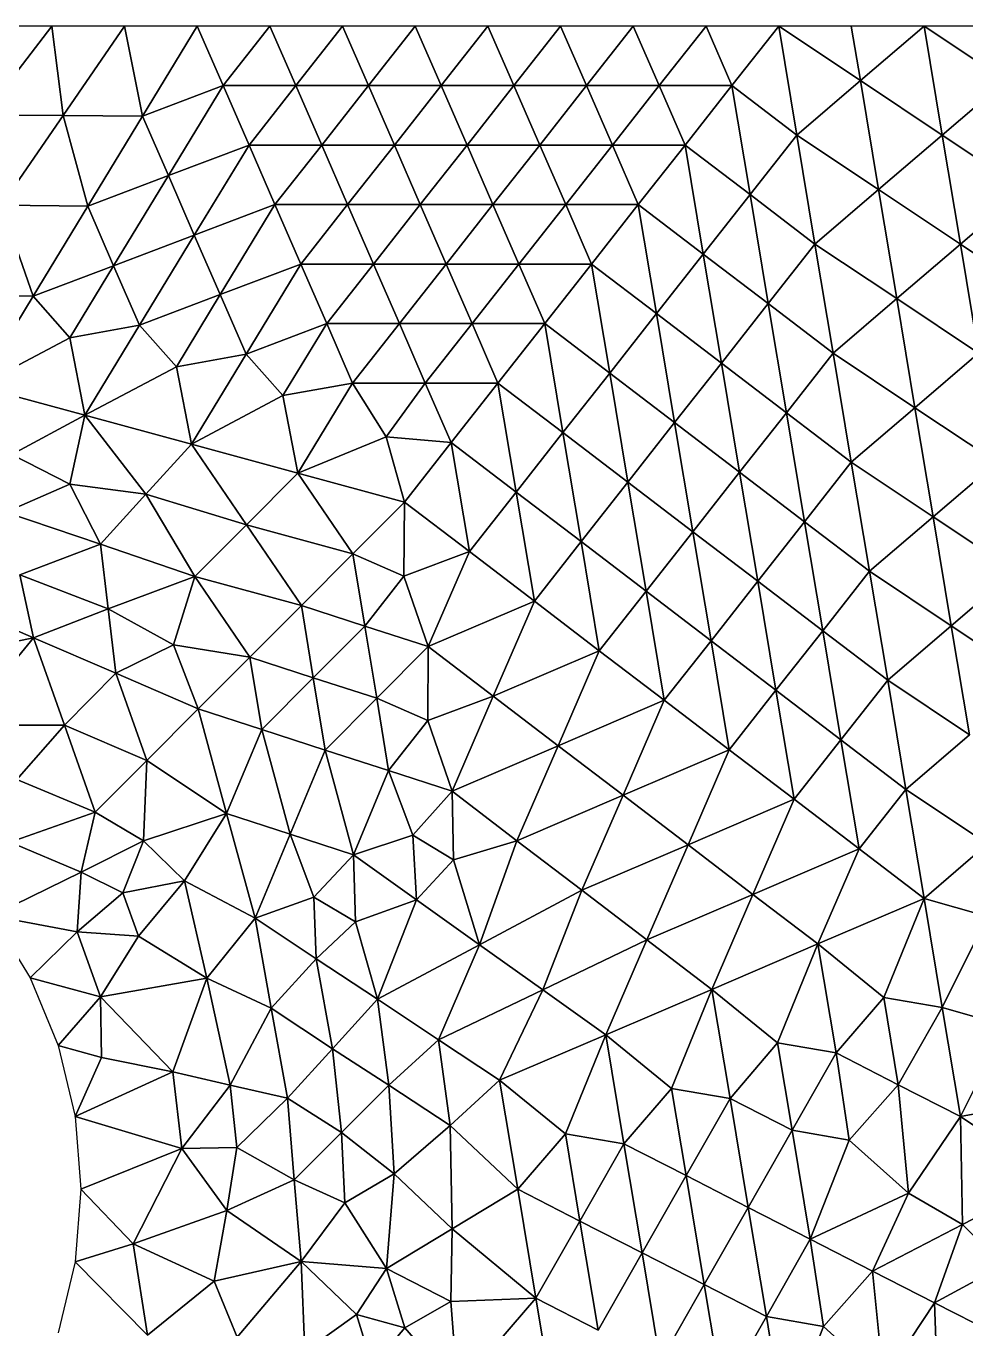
# Model space of a CAD drawing. Extents: x 100 to 350, y 100 to 150.
# Drawn here: x 308.82 to 329.03, y 122 to 150 of the extents above; entities that cross this region are included whole.
import ezdxf

# ---------------------------------------------------------------- set-up
doc = ezdxf.new("R2010")
doc.units = 0

msp = doc.modelspace()

# ---------------------------------------------------------------- linework, layer by layer
at = {"color": 7}
for p, q in [((309.375, 150), (307.812, 150)), ((310.938, 150), (309.375, 150)), ((312.5, 150), (310.938, 150)), ((314.062, 150), (312.5, 150)), ((315.625, 150), (314.062, 150)), ((317.188, 150), (315.625, 150)), ((318.75, 150), (317.188, 150)), ((320.312, 150), (318.75, 150)), ((321.875, 150), (320.312, 150)), ((323.438, 150), (321.875, 150)), ((325, 150), (323.438, 150)), ((326.562, 150), (325, 150)), ((328.125, 150), (326.562, 150)), ((329.688, 150), (328.125, 150)), ((308.09, 130.878), (308.91, 129.54)), ((308.91, 129.54), (309.511, 128.09)), ((309.511, 128.09), (309.877, 126.564)), ((309.877, 126.564), (310, 125)), ((310, 125), (309.877, 123.436)), ((309.877, 123.436), (309.511, 121.91))]:
    msp.add_line(p, q, dxfattribs=at)
at = {"color": 1}
for p, q in [((309.375, 150), (307.908, 148.087)), ((307.908, 148.087), (309.375, 150)), ((309.616, 148.075), (309.375, 150)), ((309.375, 150), (309.616, 148.075)), ((310.938, 150), (309.616, 148.075)), ((309.616, 148.075), (310.938, 150)), ((310.938, 150), (311.324, 148.064)), ((311.324, 148.064), (310.938, 150)), ((311.324, 148.064), (312.5, 150)), ((312.5, 150), (311.324, 148.064)), ((312.5, 150), (313.057, 148.721)), ((313.057, 148.721), (312.5, 150)), ((313.057, 148.721), (314.062, 150)), ((314.062, 150), (313.057, 148.721)), ((314.062, 150), (314.619, 148.721)), ((314.619, 148.721), (314.062, 150)), ((314.619, 148.721), (315.625, 150)), ((315.625, 150), (314.619, 148.721)), ((315.625, 150), (316.182, 148.721)), ((316.182, 148.721), (315.625, 150)), ((316.182, 148.721), (317.188, 150)), ((317.188, 150), (316.182, 148.721)), ((317.188, 150), (317.744, 148.721)), ((317.744, 148.721), (317.188, 150)), ((317.744, 148.721), (318.75, 150)), ((318.75, 150), (317.744, 148.721)), ((319.307, 148.721), (318.75, 150)), ((318.75, 150), (319.307, 148.721)), ((320.312, 150), (319.307, 148.721)), ((319.307, 148.721), (320.312, 150)), ((320.312, 150), (320.869, 148.721)), ((320.869, 148.721), (320.312, 150)), ((320.869, 148.721), (321.875, 150)), ((321.875, 150), (320.869, 148.721)), ((321.875, 150), (322.432, 148.721)), ((322.432, 148.721), (321.875, 150)), ((322.432, 148.721), (323.438, 150)), ((323.438, 150), (322.432, 148.721)), ((323.438, 150), (323.994, 148.721)), ((323.994, 148.721), (323.438, 150)), ((323.994, 148.721), (325, 150)), ((325, 150), (323.994, 148.721)), ((326.758, 148.828), (325, 150)), ((325, 150), (325.391, 147.656)), ((325.391, 147.656), (325, 150)), ((325, 150), (326.758, 148.828)), ((326.562, 150), (326.758, 148.828)), ((326.758, 148.828), (326.562, 150)), ((328.125, 150), (326.758, 148.828)), ((326.758, 148.828), (328.125, 150)), ((328.516, 147.656), (328.125, 150)), ((329.883, 148.828), (328.125, 150)), ((328.125, 150), (328.516, 147.656)), ((328.125, 150), (329.883, 148.828)), ((313.057, 148.721), (311.324, 148.064)), ((311.324, 148.064), (313.057, 148.721)), ((311.881, 146.785), (313.057, 148.721)), ((313.057, 148.721), (311.881, 146.785)), ((313.057, 148.721), (313.614, 147.442)), ((314.619, 148.721), (313.057, 148.721)), ((313.614, 147.442), (313.057, 148.721)), ((313.057, 148.721), (314.619, 148.721)), ((313.614, 147.442), (314.619, 148.721)), ((314.619, 148.721), (313.614, 147.442)), ((316.182, 148.721), (314.619, 148.721)), ((314.619, 148.721), (315.176, 147.442)), ((315.176, 147.442), (314.619, 148.721)), ((314.619, 148.721), (316.182, 148.721)), ((315.176, 147.442), (316.182, 148.721)), ((316.182, 148.721), (315.176, 147.442)), ((316.182, 148.721), (316.739, 147.442)), ((317.744, 148.721), (316.182, 148.721)), ((316.739, 147.442), (316.182, 148.721)), ((316.182, 148.721), (317.744, 148.721)), ((316.739, 147.442), (317.744, 148.721)), ((317.744, 148.721), (316.739, 147.442)), ((317.744, 148.721), (319.307, 148.721)), ((318.301, 147.442), (317.744, 148.721)), ((319.307, 148.721), (317.744, 148.721)), ((317.744, 148.721), (318.301, 147.442)), ((319.307, 148.721), (318.301, 147.442)), ((318.301, 147.442), (319.307, 148.721)), ((319.307, 148.721), (320.869, 148.721)), ((319.864, 147.442), (319.307, 148.721)), ((319.307, 148.721), (319.864, 147.442)), ((320.869, 148.721), (319.307, 148.721)), ((320.869, 148.721), (319.864, 147.442)), ((319.864, 147.442), (320.869, 148.721)), ((322.432, 148.721), (320.869, 148.721)), ((320.869, 148.721), (321.426, 147.442)), ((321.426, 147.442), (320.869, 148.721)), ((320.869, 148.721), (322.432, 148.721)), ((321.426, 147.442), (322.432, 148.721)), ((322.432, 148.721), (321.426, 147.442)), ((322.432, 148.721), (322.989, 147.442)), ((323.994, 148.721), (322.432, 148.721)), ((322.989, 147.442), (322.432, 148.721)), ((322.432, 148.721), (323.994, 148.721)), ((322.989, 147.442), (323.994, 148.721)), ((323.994, 148.721), (322.989, 147.442)), ((324.385, 146.377), (323.994, 148.721)), ((325.391, 147.656), (323.994, 148.721)), ((323.994, 148.721), (324.385, 146.377)), ((323.994, 148.721), (325.391, 147.656)), ((326.758, 148.828), (325.391, 147.656)), ((325.391, 147.656), (326.758, 148.828)), ((326.758, 148.828), (328.516, 147.656)), ((326.758, 148.828), (327.148, 146.484)), ((328.516, 147.656), (326.758, 148.828)), ((327.148, 146.484), (326.758, 148.828)), ((329.883, 148.828), (328.516, 147.656)), ((328.516, 147.656), (329.883, 148.828)), ((307.908, 148.087), (309.616, 148.075)), ((309.616, 148.075), (307.908, 148.087)), ((308.294, 146.151), (309.616, 148.075)), ((309.616, 148.075), (308.294, 146.151)), ((310.148, 146.128), (309.616, 148.075)), ((309.616, 148.075), (311.324, 148.064)), ((309.616, 148.075), (310.148, 146.128)), ((311.324, 148.064), (309.616, 148.075)), ((310.148, 146.128), (311.324, 148.064)), ((311.324, 148.064), (310.148, 146.128)), ((311.324, 148.064), (311.881, 146.785)), ((311.881, 146.785), (311.324, 148.064)), ((325.391, 147.656), (324.385, 146.377)), ((324.385, 146.377), (325.391, 147.656)), ((325.781, 145.312), (325.391, 147.656)), ((327.148, 146.484), (325.391, 147.656)), ((325.391, 147.656), (325.781, 145.312)), ((325.391, 147.656), (327.148, 146.484)), ((328.516, 147.656), (327.148, 146.484)), ((327.148, 146.484), (328.516, 147.656)), ((328.906, 145.312), (328.516, 147.656)), ((328.516, 147.656), (330.273, 146.484)), ((330.273, 146.484), (328.516, 147.656)), ((328.516, 147.656), (328.906, 145.312)), ((313.614, 147.442), (311.881, 146.785)), ((311.881, 146.785), (313.614, 147.442)), ((312.438, 145.506), (313.614, 147.442)), ((313.614, 147.442), (312.438, 145.506)), ((315.176, 147.442), (313.614, 147.442)), ((313.614, 147.442), (314.171, 146.164)), ((313.614, 147.442), (315.176, 147.442)), ((314.171, 146.164), (313.614, 147.442)), ((314.171, 146.164), (315.176, 147.442)), ((315.176, 147.442), (314.171, 146.164)), ((315.176, 147.442), (315.733, 146.164)), ((316.739, 147.442), (315.176, 147.442)), ((315.176, 147.442), (316.739, 147.442)), ((315.733, 146.164), (315.176, 147.442)), ((315.733, 146.164), (316.739, 147.442)), ((316.739, 147.442), (315.733, 146.164)), ((318.301, 147.442), (316.739, 147.442)), ((316.739, 147.442), (317.296, 146.164)), ((317.296, 146.164), (316.739, 147.442)), ((316.739, 147.442), (318.301, 147.442)), ((317.296, 146.164), (318.301, 147.442)), ((318.301, 147.442), (317.296, 146.164)), ((318.858, 146.164), (318.301, 147.442)), ((318.301, 147.442), (318.858, 146.164)), ((319.864, 147.442), (318.301, 147.442)), ((318.301, 147.442), (319.864, 147.442)), ((318.858, 146.164), (319.864, 147.442)), ((319.864, 147.442), (318.858, 146.164)), ((321.426, 147.442), (319.864, 147.442)), ((319.864, 147.442), (320.421, 146.164)), ((320.421, 146.164), (319.864, 147.442)), ((319.864, 147.442), (321.426, 147.442)), ((321.426, 147.442), (320.421, 146.164)), ((320.421, 146.164), (321.426, 147.442)), ((321.983, 146.164), (321.426, 147.442)), ((321.426, 147.442), (321.983, 146.164)), ((322.989, 147.442), (321.426, 147.442)), ((321.426, 147.442), (322.989, 147.442)), ((321.983, 146.164), (322.989, 147.442)), ((322.989, 147.442), (321.983, 146.164)), ((322.989, 147.442), (324.385, 146.377)), ((323.379, 145.099), (322.989, 147.442)), ((324.385, 146.377), (322.989, 147.442)), ((322.989, 147.442), (323.379, 145.099)), ((311.881, 146.785), (310.148, 146.128)), ((310.148, 146.128), (311.881, 146.785)), ((310.704, 144.849), (311.881, 146.785)), ((311.881, 146.785), (310.704, 144.849)), ((311.881, 146.785), (312.438, 145.506)), ((312.438, 145.506), (311.881, 146.785)), ((327.148, 146.484), (325.781, 145.312)), ((325.781, 145.312), (327.148, 146.484)), ((327.148, 146.484), (328.906, 145.312)), ((328.906, 145.312), (327.148, 146.484)), ((327.148, 146.484), (327.539, 144.141)), ((327.539, 144.141), (327.148, 146.484)), ((330.273, 146.484), (328.906, 145.312)), ((328.906, 145.312), (330.273, 146.484)), ((324.385, 146.377), (323.379, 145.099)), ((323.379, 145.099), (324.385, 146.377)), ((324.385, 146.377), (325.781, 145.312)), ((324.385, 146.377), (324.776, 144.034)), ((325.781, 145.312), (324.385, 146.377)), ((324.776, 144.034), (324.385, 146.377)), ((308.294, 146.151), (308.971, 144.191)), ((310.148, 146.128), (308.294, 146.151)), ((308.294, 146.151), (310.148, 146.128)), ((308.971, 144.191), (308.294, 146.151)), ((308.971, 144.191), (310.148, 146.128)), ((310.148, 146.128), (308.971, 144.191)), ((310.148, 146.128), (310.704, 144.849)), ((310.704, 144.849), (310.148, 146.128)), ((314.171, 146.164), (312.438, 145.506)), ((312.438, 145.506), (314.171, 146.164)), ((312.994, 144.228), (314.171, 146.164)), ((314.171, 146.164), (312.994, 144.228)), ((314.728, 144.885), (314.171, 146.164)), ((314.171, 146.164), (314.728, 144.885)), ((315.733, 146.164), (314.171, 146.164)), ((314.171, 146.164), (315.733, 146.164)), ((314.728, 144.885), (315.733, 146.164)), ((315.733, 146.164), (314.728, 144.885)), ((316.29, 144.885), (315.733, 146.164)), ((315.733, 146.164), (317.296, 146.164)), ((317.296, 146.164), (315.733, 146.164)), ((315.733, 146.164), (316.29, 144.885)), ((317.296, 146.164), (316.29, 144.885)), ((316.29, 144.885), (317.296, 146.164)), ((317.853, 144.885), (317.296, 146.164)), ((317.296, 146.164), (318.858, 146.164)), ((317.296, 146.164), (317.853, 144.885)), ((318.858, 146.164), (317.296, 146.164)), ((317.853, 144.885), (318.858, 146.164)), ((318.858, 146.164), (317.853, 144.885)), ((318.858, 146.164), (320.421, 146.164)), ((320.421, 146.164), (318.858, 146.164)), ((318.858, 146.164), (319.415, 144.885)), ((319.415, 144.885), (318.858, 146.164)), ((319.415, 144.885), (320.421, 146.164)), ((320.421, 146.164), (319.415, 144.885)), ((320.421, 146.164), (321.983, 146.164)), ((320.421, 146.164), (320.978, 144.885)), ((321.983, 146.164), (320.421, 146.164)), ((320.978, 144.885), (320.421, 146.164)), ((321.983, 146.164), (320.978, 144.885)), ((320.978, 144.885), (321.983, 146.164)), ((322.374, 143.82), (321.983, 146.164)), ((321.983, 146.164), (322.374, 143.82)), ((323.379, 145.099), (321.983, 146.164)), ((321.983, 146.164), (323.379, 145.099)), ((312.438, 145.506), (310.704, 144.849)), ((310.704, 144.849), (312.438, 145.506)), ((312.438, 145.506), (311.261, 143.57)), ((311.261, 143.57), (312.438, 145.506)), ((312.438, 145.506), (312.994, 144.228)), ((312.994, 144.228), (312.438, 145.506)), ((322.374, 143.82), (323.379, 145.099)), ((323.379, 145.099), (322.374, 143.82)), ((324.776, 144.034), (323.379, 145.099)), ((323.379, 145.099), (323.77, 142.755)), ((323.77, 142.755), (323.379, 145.099)), ((323.379, 145.099), (324.776, 144.034)), ((324.776, 144.034), (325.781, 145.312)), ((325.781, 145.312), (324.776, 144.034)), ((325.781, 145.312), (327.539, 144.141)), ((327.539, 144.141), (325.781, 145.312)), ((325.781, 145.312), (326.172, 142.969)), ((326.172, 142.969), (325.781, 145.312)), ((328.906, 145.312), (327.539, 144.141)), ((327.539, 144.141), (328.906, 145.312)), ((329.297, 142.969), (328.906, 145.312)), ((330.664, 144.141), (328.906, 145.312)), ((328.906, 145.312), (329.297, 142.969)), ((328.906, 145.312), (330.664, 144.141)), ((310.704, 144.849), (308.971, 144.191)), ((308.971, 144.191), (310.704, 144.849)), ((309.763, 143.3), (310.704, 144.849)), ((310.704, 144.849), (309.763, 143.3)), ((311.261, 143.57), (310.704, 144.849)), ((310.704, 144.849), (311.261, 143.57)), ((312.994, 144.228), (314.728, 144.885)), ((314.728, 144.885), (312.994, 144.228)), ((313.551, 142.949), (314.728, 144.885)), ((314.728, 144.885), (313.551, 142.949)), ((314.728, 144.885), (316.29, 144.885)), ((316.29, 144.885), (314.728, 144.885)), ((314.728, 144.885), (315.284, 143.606)), ((315.284, 143.606), (314.728, 144.885)), ((315.284, 143.606), (316.29, 144.885)), ((316.29, 144.885), (315.284, 143.606)), ((316.29, 144.885), (317.853, 144.885)), ((316.29, 144.885), (316.847, 143.606)), ((317.853, 144.885), (316.29, 144.885)), ((316.847, 143.606), (316.29, 144.885)), ((317.853, 144.885), (316.847, 143.606)), ((316.847, 143.606), (317.853, 144.885)), ((319.415, 144.885), (317.853, 144.885)), ((317.853, 144.885), (318.409, 143.606)), ((318.409, 143.606), (317.853, 144.885)), ((317.853, 144.885), (319.415, 144.885)), ((318.409, 143.606), (319.415, 144.885)), ((319.415, 144.885), (318.409, 143.606)), ((319.415, 144.885), (319.972, 143.606)), ((320.978, 144.885), (319.415, 144.885)), ((319.972, 143.606), (319.415, 144.885)), ((319.415, 144.885), (320.978, 144.885)), ((319.972, 143.606), (320.978, 144.885)), ((320.978, 144.885), (319.972, 143.606)), ((322.374, 143.82), (320.978, 144.885)), ((320.978, 144.885), (321.368, 142.541)), ((320.978, 144.885), (322.374, 143.82)), ((321.368, 142.541), (320.978, 144.885)), ((311.261, 143.57), (312.994, 144.228)), ((312.994, 144.228), (311.261, 143.57)), ((312.053, 142.679), (312.994, 144.228)), ((312.994, 144.228), (312.053, 142.679)), ((312.994, 144.228), (313.551, 142.949)), ((313.551, 142.949), (312.994, 144.228)), ((308.971, 144.191), (307.118, 144.214)), ((307.118, 144.214), (308.971, 144.191)), ((307.795, 142.255), (308.971, 144.191)), ((308.971, 144.191), (307.795, 142.255)), ((308.971, 144.191), (309.763, 143.3)), ((309.763, 143.3), (308.971, 144.191)), ((323.77, 142.755), (324.776, 144.034)), ((324.776, 144.034), (323.77, 142.755)), ((325.166, 141.69), (324.776, 144.034)), ((324.776, 144.034), (325.166, 141.69)), ((326.172, 142.969), (324.776, 144.034)), ((324.776, 144.034), (326.172, 142.969)), ((327.539, 144.141), (326.172, 142.969)), ((326.172, 142.969), (327.539, 144.141)), ((327.539, 144.141), (329.297, 142.969)), ((327.539, 144.141), (327.93, 141.797)), ((329.297, 142.969), (327.539, 144.141)), ((327.93, 141.797), (327.539, 144.141)), ((321.368, 142.541), (322.374, 143.82)), ((322.374, 143.82), (321.368, 142.541)), ((323.77, 142.755), (322.374, 143.82)), ((322.374, 143.82), (322.764, 141.476)), ((322.764, 141.476), (322.374, 143.82)), ((322.374, 143.82), (323.77, 142.755)), ((309.763, 143.3), (311.261, 143.57)), ((311.261, 143.57), (309.763, 143.3)), ((311.261, 143.57), (310.085, 141.634)), ((310.085, 141.634), (311.261, 143.57)), ((311.261, 143.57), (312.053, 142.679)), ((312.053, 142.679), (311.261, 143.57)), ((315.284, 143.606), (313.551, 142.949)), ((313.551, 142.949), (315.284, 143.606)), ((314.343, 142.057), (315.284, 143.606)), ((315.284, 143.606), (314.343, 142.057)), ((315.841, 142.327), (315.284, 143.606)), ((315.284, 143.606), (315.841, 142.327)), ((316.847, 143.606), (315.284, 143.606)), ((315.284, 143.606), (316.847, 143.606)), ((316.847, 143.606), (315.841, 142.327)), ((315.841, 142.327), (316.847, 143.606)), ((318.409, 143.606), (316.847, 143.606)), ((316.847, 143.606), (317.404, 142.327)), ((317.404, 142.327), (316.847, 143.606)), ((316.847, 143.606), (318.409, 143.606)), ((317.404, 142.327), (318.409, 143.606)), ((318.409, 143.606), (317.404, 142.327)), ((318.409, 143.606), (318.966, 142.327)), ((319.972, 143.606), (318.409, 143.606)), ((318.966, 142.327), (318.409, 143.606)), ((318.409, 143.606), (319.972, 143.606)), ((318.966, 142.327), (319.972, 143.606)), ((319.972, 143.606), (318.966, 142.327)), ((319.972, 143.606), (320.363, 141.262)), ((321.368, 142.541), (319.972, 143.606)), ((320.363, 141.262), (319.972, 143.606)), ((319.972, 143.606), (321.368, 142.541)), ((307.795, 142.255), (309.763, 143.3)), ((309.763, 143.3), (307.795, 142.255)), ((309.763, 143.3), (310.085, 141.634)), ((310.085, 141.634), (309.763, 143.3)), ((313.551, 142.949), (312.053, 142.679)), ((312.053, 142.679), (313.551, 142.949)), ((313.551, 142.949), (312.375, 141.013)), ((312.375, 141.013), (313.551, 142.949)), ((313.551, 142.949), (314.343, 142.057)), ((314.343, 142.057), (313.551, 142.949)), ((325.166, 141.69), (326.172, 142.969)), ((326.172, 142.969), (325.166, 141.69)), ((327.93, 141.797), (326.172, 142.969)), ((326.172, 142.969), (326.562, 140.625)), ((326.172, 142.969), (327.93, 141.797)), ((326.562, 140.625), (326.172, 142.969)), ((327.93, 141.797), (329.297, 142.969)), ((329.297, 142.969), (327.93, 141.797)), ((312.053, 142.679), (310.085, 141.634)), ((310.085, 141.634), (312.053, 142.679)), ((312.375, 141.013), (312.053, 142.679)), ((312.053, 142.679), (312.375, 141.013)), ((321.368, 142.541), (320.363, 141.262)), ((320.363, 141.262), (321.368, 142.541)), ((321.759, 140.197), (321.368, 142.541)), ((321.368, 142.541), (322.764, 141.476)), ((322.764, 141.476), (321.368, 142.541)), ((321.368, 142.541), (321.759, 140.197)), ((323.77, 142.755), (322.764, 141.476)), ((322.764, 141.476), (323.77, 142.755)), ((325.166, 141.69), (323.77, 142.755)), ((323.77, 142.755), (324.161, 140.411)), ((324.161, 140.411), (323.77, 142.755)), ((323.77, 142.755), (325.166, 141.69)), ((314.343, 142.057), (315.841, 142.327)), ((315.841, 142.327), (314.343, 142.057)), ((314.665, 140.391), (315.841, 142.327)), ((315.841, 142.327), (314.665, 140.391)), ((315.841, 142.327), (317.404, 142.327)), ((316.565, 141.173), (315.841, 142.327)), ((317.404, 142.327), (315.841, 142.327)), ((315.841, 142.327), (316.565, 141.173)), ((317.404, 142.327), (316.565, 141.173)), ((316.565, 141.173), (317.404, 142.327)), ((317.404, 142.327), (318.966, 142.327)), ((317.961, 141.049), (317.404, 142.327)), ((317.404, 142.327), (317.961, 141.049)), ((318.966, 142.327), (317.404, 142.327)), ((318.966, 142.327), (317.961, 141.049)), ((317.961, 141.049), (318.966, 142.327)), ((319.357, 139.984), (318.966, 142.327)), ((318.966, 142.327), (320.363, 141.262)), ((320.363, 141.262), (318.966, 142.327)), ((318.966, 142.327), (319.357, 139.984)), ((307.795, 142.255), (310.085, 141.634)), ((310.085, 141.634), (307.795, 142.255)), ((312.375, 141.013), (314.343, 142.057)), ((314.343, 142.057), (312.375, 141.013)), ((314.343, 142.057), (314.665, 140.391)), ((314.665, 140.391), (314.343, 142.057)), ((326.562, 140.625), (327.93, 141.797)), ((327.93, 141.797), (326.562, 140.625)), ((327.93, 141.797), (328.32, 139.453)), ((329.688, 140.625), (327.93, 141.797)), ((328.32, 139.453), (327.93, 141.797)), ((327.93, 141.797), (329.688, 140.625)), ((310.085, 141.634), (308.513, 140.788)), ((308.513, 140.788), (310.085, 141.634)), ((309.761, 140.155), (310.085, 141.634)), ((310.085, 141.634), (309.761, 140.155)), ((310.085, 141.634), (312.375, 141.013)), ((312.375, 141.013), (310.085, 141.634)), ((310.085, 141.634), (311.397, 139.937)), ((311.397, 139.937), (310.085, 141.634)), ((322.764, 141.476), (321.759, 140.197)), ((321.759, 140.197), (322.764, 141.476)), ((322.764, 141.476), (324.161, 140.411)), ((322.764, 141.476), (323.155, 139.132)), ((324.161, 140.411), (322.764, 141.476)), ((323.155, 139.132), (322.764, 141.476)), ((324.161, 140.411), (325.166, 141.69)), ((325.166, 141.69), (324.161, 140.411)), ((325.557, 139.346), (325.166, 141.69)), ((326.562, 140.625), (325.166, 141.69)), ((325.166, 141.69), (325.557, 139.346)), ((325.166, 141.69), (326.562, 140.625)), ((316.565, 141.173), (314.665, 140.391)), ((314.665, 140.391), (316.565, 141.173)), ((316.955, 139.77), (316.565, 141.173)), ((316.565, 141.173), (316.955, 139.77)), ((317.961, 141.049), (316.565, 141.173)), ((316.565, 141.173), (317.961, 141.049)), ((320.363, 141.262), (319.357, 139.984)), ((319.357, 139.984), (320.363, 141.262)), ((320.363, 141.262), (321.759, 140.197)), ((321.759, 140.197), (320.363, 141.262)), ((320.363, 141.262), (320.753, 138.919)), ((320.753, 138.919), (320.363, 141.262)), ((312.375, 141.013), (311.397, 139.937)), ((311.397, 139.937), (312.375, 141.013)), ((314.665, 140.391), (312.375, 141.013)), ((312.375, 141.013), (313.557, 139.28)), ((313.557, 139.28), (312.375, 141.013)), ((312.375, 141.013), (314.665, 140.391)), ((317.961, 141.049), (316.955, 139.77)), ((316.955, 139.77), (317.961, 141.049)), ((317.961, 141.049), (319.357, 139.984)), ((317.961, 141.049), (318.351, 138.705)), ((319.357, 139.984), (317.961, 141.049)), ((318.351, 138.705), (317.961, 141.049)), ((309.761, 140.155), (308.513, 140.788)), ((308.513, 140.788), (309.761, 140.155)), ((326.562, 140.625), (325.557, 139.346)), ((325.557, 139.346), (326.562, 140.625)), ((326.953, 138.281), (326.562, 140.625)), ((326.562, 140.625), (328.32, 139.453)), ((328.32, 139.453), (326.562, 140.625)), ((326.562, 140.625), (326.953, 138.281)), ((329.688, 140.625), (328.32, 139.453)), ((328.32, 139.453), (329.688, 140.625)), ((314.665, 140.391), (313.557, 139.28)), ((313.557, 139.28), (314.665, 140.391)), ((315.847, 138.658), (314.665, 140.391)), ((314.665, 140.391), (316.955, 139.77)), ((316.955, 139.77), (314.665, 140.391)), ((314.665, 140.391), (315.847, 138.658)), ((324.161, 140.411), (323.155, 139.132)), ((323.155, 139.132), (324.161, 140.411)), ((324.551, 138.067), (324.161, 140.411)), ((324.161, 140.411), (325.557, 139.346)), ((325.557, 139.346), (324.161, 140.411)), ((324.161, 140.411), (324.551, 138.067)), ((309.761, 140.155), (308.389, 139.554)), ((308.389, 139.554), (309.761, 140.155)), ((310.419, 138.861), (309.761, 140.155)), ((309.761, 140.155), (310.419, 138.861)), ((311.397, 139.937), (309.761, 140.155)), ((309.761, 140.155), (311.397, 139.937)), ((321.759, 140.197), (320.753, 138.919)), ((320.753, 138.919), (321.759, 140.197)), ((322.149, 137.854), (321.759, 140.197)), ((323.155, 139.132), (321.759, 140.197)), ((321.759, 140.197), (322.149, 137.854)), ((321.759, 140.197), (323.155, 139.132)), ((310.419, 138.861), (311.397, 139.937)), ((311.397, 139.937), (310.419, 138.861)), ((312.449, 138.168), (311.397, 139.937)), ((311.397, 139.937), (313.557, 139.28)), ((311.397, 139.937), (312.449, 138.168)), ((313.557, 139.28), (311.397, 139.937)), ((315.847, 138.658), (316.955, 139.77)), ((316.955, 139.77), (315.847, 138.658)), ((316.955, 139.77), (316.944, 138.18)), ((316.944, 138.18), (316.955, 139.77)), ((316.955, 139.77), (318.351, 138.705)), ((318.351, 138.705), (316.955, 139.77)), ((319.357, 139.984), (318.351, 138.705)), ((318.351, 138.705), (319.357, 139.984)), ((319.748, 137.64), (319.357, 139.984)), ((319.357, 139.984), (320.753, 138.919)), ((320.753, 138.919), (319.357, 139.984)), ((319.357, 139.984), (319.748, 137.64)), ((308.389, 139.554), (310.419, 138.861)), ((310.419, 138.861), (308.389, 139.554)), ((313.557, 139.28), (312.449, 138.168)), ((312.449, 138.168), (313.557, 139.28)), ((313.557, 139.28), (315.847, 138.658)), ((315.847, 138.658), (313.557, 139.28)), ((313.557, 139.28), (314.739, 137.547)), ((314.739, 137.547), (313.557, 139.28)), ((325.557, 139.346), (324.551, 138.067)), ((324.551, 138.067), (325.557, 139.346)), ((325.557, 139.346), (326.953, 138.281)), ((325.557, 139.346), (325.948, 137.002)), ((326.953, 138.281), (325.557, 139.346)), ((325.948, 137.002), (325.557, 139.346)), ((328.32, 139.453), (326.953, 138.281)), ((326.953, 138.281), (328.32, 139.453)), ((328.32, 139.453), (330.078, 138.281)), ((328.711, 137.109), (328.32, 139.453)), ((330.078, 138.281), (328.32, 139.453)), ((328.32, 139.453), (328.711, 137.109)), ((320.753, 138.919), (319.748, 137.64)), ((319.748, 137.64), (320.753, 138.919)), ((320.753, 138.919), (322.149, 137.854)), ((320.753, 138.919), (321.144, 136.575)), ((322.149, 137.854), (320.753, 138.919)), ((321.144, 136.575), (320.753, 138.919)), ((323.155, 139.132), (322.149, 137.854)), ((322.149, 137.854), (323.155, 139.132)), ((323.155, 139.132), (324.551, 138.067)), ((324.551, 138.067), (323.155, 139.132)), ((323.155, 139.132), (323.546, 136.789)), ((323.546, 136.789), (323.155, 139.132)), ((308.686, 138.204), (310.419, 138.861)), ((310.419, 138.861), (308.686, 138.204)), ((310.419, 138.861), (312.449, 138.168)), ((310.586, 137.475), (310.419, 138.861)), ((312.449, 138.168), (310.419, 138.861)), ((310.419, 138.861), (310.586, 137.475)), ((314.739, 137.547), (315.847, 138.658)), ((315.847, 138.658), (314.739, 137.547)), ((316.944, 138.18), (315.847, 138.658)), ((315.847, 138.658), (316.103, 137.105)), ((316.103, 137.105), (315.847, 138.658)), ((315.847, 138.658), (316.944, 138.18)), ((318.351, 138.705), (316.944, 138.18)), ((316.944, 138.18), (318.351, 138.705)), ((318.351, 138.705), (317.467, 136.663)), ((317.467, 136.663), (318.351, 138.705)), ((319.748, 137.64), (318.351, 138.705)), ((318.351, 138.705), (319.748, 137.64)), ((308.686, 138.204), (310.586, 137.475)), ((308.686, 138.204), (308.983, 136.853)), ((310.586, 137.475), (308.686, 138.204)), ((308.983, 136.853), (308.686, 138.204)), ((312.449, 138.168), (310.586, 137.475)), ((310.586, 137.475), (312.449, 138.168)), ((311.988, 136.698), (312.449, 138.168)), ((312.449, 138.168), (311.988, 136.698)), ((314.739, 137.547), (312.449, 138.168)), ((312.449, 138.168), (313.631, 136.435)), ((312.449, 138.168), (314.739, 137.547)), ((313.631, 136.435), (312.449, 138.168)), ((316.103, 137.105), (316.944, 138.18)), ((316.944, 138.18), (316.103, 137.105)), ((316.944, 138.18), (317.467, 136.663)), ((317.467, 136.663), (316.944, 138.18)), ((324.551, 138.067), (323.546, 136.789)), ((323.546, 136.789), (324.551, 138.067)), ((324.942, 135.724), (324.551, 138.067)), ((325.948, 137.002), (324.551, 138.067)), ((324.551, 138.067), (324.942, 135.724)), ((324.551, 138.067), (325.948, 137.002)), ((326.953, 138.281), (325.948, 137.002)), ((325.948, 137.002), (326.953, 138.281)), ((327.344, 135.938), (326.953, 138.281)), ((328.711, 137.109), (326.953, 138.281)), ((326.953, 138.281), (327.344, 135.938)), ((326.953, 138.281), (328.711, 137.109)), ((328.711, 137.109), (330.078, 138.281)), ((330.078, 138.281), (328.711, 137.109)), ((322.149, 137.854), (321.144, 136.575)), ((321.144, 136.575), (322.149, 137.854)), ((322.54, 135.51), (322.149, 137.854)), ((322.149, 137.854), (323.546, 136.789)), ((323.546, 136.789), (322.149, 137.854)), ((322.149, 137.854), (322.54, 135.51)), ((307.213, 137.618), (308.983, 136.853)), ((308.983, 136.853), (307.213, 137.618)), ((313.631, 136.435), (314.739, 137.547)), ((314.739, 137.547), (313.631, 136.435)), ((314.739, 137.547), (316.103, 137.105)), ((316.103, 137.105), (314.739, 137.547)), ((314.739, 137.547), (314.995, 135.994)), ((314.995, 135.994), (314.739, 137.547)), ((317.467, 136.663), (319.748, 137.64)), ((319.748, 137.64), (317.467, 136.663)), ((319.748, 137.64), (318.863, 135.598)), ((318.863, 135.598), (319.748, 137.64)), ((321.144, 136.575), (319.748, 137.64)), ((319.748, 137.64), (321.144, 136.575)), ((310.586, 137.475), (308.983, 136.853)), ((308.983, 136.853), (310.586, 137.475)), ((310.753, 136.089), (310.586, 137.475)), ((310.586, 137.475), (310.753, 136.089)), ((311.988, 136.698), (310.586, 137.475)), ((310.586, 137.475), (311.988, 136.698)), ((314.995, 135.994), (316.103, 137.105)), ((316.103, 137.105), (314.995, 135.994)), ((316.103, 137.105), (317.467, 136.663)), ((316.358, 135.552), (316.103, 137.105)), ((317.467, 136.663), (316.103, 137.105)), ((316.103, 137.105), (316.358, 135.552)), ((325.948, 137.002), (324.942, 135.724)), ((324.942, 135.724), (325.948, 137.002)), ((325.948, 137.002), (327.344, 135.938)), ((327.344, 135.938), (325.948, 137.002)), ((325.948, 137.002), (326.338, 134.659)), ((326.338, 134.659), (325.948, 137.002)), ((327.344, 135.938), (328.711, 137.109)), ((328.711, 137.109), (327.344, 135.938)), ((328.711, 137.109), (329.102, 134.766)), ((330.469, 135.938), (328.711, 137.109)), ((329.102, 134.766), (328.711, 137.109)), ((328.711, 137.109), (330.469, 135.938)), ((308.983, 136.853), (306.967, 136.448)), ((306.967, 136.448), (308.983, 136.853)), ((308.983, 136.853), (307.43, 134.972)), ((307.43, 134.972), (308.983, 136.853)), ((309.644, 134.977), (308.983, 136.853)), ((308.983, 136.853), (310.753, 136.089)), ((310.753, 136.089), (308.983, 136.853)), ((308.983, 136.853), (309.644, 134.977)), ((311.988, 136.698), (310.753, 136.089)), ((310.753, 136.089), (311.988, 136.698)), ((312.523, 135.324), (311.988, 136.698)), ((311.988, 136.698), (312.523, 135.324)), ((313.631, 136.435), (311.988, 136.698)), ((311.988, 136.698), (313.631, 136.435)), ((317.467, 136.663), (316.358, 135.552)), ((316.358, 135.552), (317.467, 136.663)), ((317.456, 135.074), (317.467, 136.663)), ((317.467, 136.663), (317.456, 135.074)), ((317.467, 136.663), (318.863, 135.598)), ((318.863, 135.598), (317.467, 136.663)), ((323.546, 136.789), (322.54, 135.51)), ((322.54, 135.51), (323.546, 136.789)), ((323.546, 136.789), (324.942, 135.724)), ((323.546, 136.789), (323.936, 134.445)), ((324.942, 135.724), (323.546, 136.789)), ((323.936, 134.445), (323.546, 136.789)), ((312.523, 135.324), (313.631, 136.435)), ((313.631, 136.435), (312.523, 135.324)), ((314.995, 135.994), (313.631, 136.435)), ((313.631, 136.435), (313.886, 134.882)), ((313.886, 134.882), (313.631, 136.435)), ((313.631, 136.435), (314.995, 135.994)), ((321.144, 136.575), (318.863, 135.598)), ((318.863, 135.598), (321.144, 136.575)), ((321.144, 136.575), (320.259, 134.533)), ((320.259, 134.533), (321.144, 136.575)), ((322.54, 135.51), (321.144, 136.575)), ((321.144, 136.575), (322.54, 135.51)), ((310.753, 136.089), (309.644, 134.977)), ((309.644, 134.977), (310.753, 136.089)), ((311.414, 134.212), (310.753, 136.089)), ((310.753, 136.089), (312.523, 135.324)), ((312.523, 135.324), (310.753, 136.089)), ((310.753, 136.089), (311.414, 134.212)), ((313.886, 134.882), (314.995, 135.994)), ((314.995, 135.994), (313.886, 134.882)), ((314.995, 135.994), (316.358, 135.552)), ((315.25, 134.44), (314.995, 135.994)), ((316.358, 135.552), (314.995, 135.994)), ((314.995, 135.994), (315.25, 134.44)), ((327.344, 135.938), (326.338, 134.659)), ((326.338, 134.659), (327.344, 135.938)), ((327.734, 133.594), (327.344, 135.938)), ((327.344, 135.938), (329.102, 134.766)), ((329.102, 134.766), (327.344, 135.938)), ((327.344, 135.938), (327.734, 133.594)), ((316.358, 135.552), (315.25, 134.44)), ((315.25, 134.44), (316.358, 135.552)), ((316.358, 135.552), (316.614, 133.998)), ((317.456, 135.074), (316.358, 135.552)), ((316.614, 133.998), (316.358, 135.552)), ((316.358, 135.552), (317.456, 135.074)), ((318.863, 135.598), (317.456, 135.074)), ((317.456, 135.074), (318.863, 135.598)), ((318.863, 135.598), (317.978, 133.556)), ((317.978, 133.556), (318.863, 135.598)), ((320.259, 134.533), (318.863, 135.598)), ((318.863, 135.598), (320.259, 134.533)), ((324.942, 135.724), (323.936, 134.445)), ((323.936, 134.445), (324.942, 135.724)), ((325.333, 133.38), (324.942, 135.724)), ((324.942, 135.724), (326.338, 134.659)), ((326.338, 134.659), (324.942, 135.724)), ((324.942, 135.724), (325.333, 133.38)), ((312.523, 135.324), (311.414, 134.212)), ((311.414, 134.212), (312.523, 135.324)), ((313.133, 133.074), (312.523, 135.324)), ((313.886, 134.882), (312.523, 135.324)), ((312.523, 135.324), (313.133, 133.074)), ((312.523, 135.324), (313.886, 134.882)), ((320.259, 134.533), (322.54, 135.51)), ((322.54, 135.51), (320.259, 134.533)), ((321.655, 133.468), (322.54, 135.51)), ((322.54, 135.51), (321.655, 133.468)), ((323.936, 134.445), (322.54, 135.51)), ((322.54, 135.51), (323.936, 134.445)), ((307.43, 134.972), (309.644, 134.977)), ((309.644, 134.977), (307.43, 134.972)), ((309.644, 134.977), (308.622, 133.806)), ((308.622, 133.806), (309.644, 134.977)), ((309.644, 134.977), (311.414, 134.212)), ((310.306, 133.101), (309.644, 134.977)), ((311.414, 134.212), (309.644, 134.977)), ((309.644, 134.977), (310.306, 133.101)), ((316.614, 133.998), (317.456, 135.074)), ((317.456, 135.074), (316.614, 133.998)), ((317.456, 135.074), (317.978, 133.556)), ((317.978, 133.556), (317.456, 135.074)), ((313.133, 133.074), (313.886, 134.882)), ((313.886, 134.882), (313.133, 133.074)), ((313.886, 134.882), (314.497, 132.632)), ((315.25, 134.44), (313.886, 134.882)), ((313.886, 134.882), (315.25, 134.44)), ((314.497, 132.632), (313.886, 134.882)), ((329.102, 134.766), (327.734, 133.594)), ((327.734, 133.594), (329.102, 134.766)), ((314.497, 132.632), (315.25, 134.44)), ((315.25, 134.44), (314.497, 132.632)), ((315.25, 134.44), (316.614, 133.998)), ((316.614, 133.998), (315.25, 134.44)), ((315.25, 134.44), (315.861, 132.19)), ((315.861, 132.19), (315.25, 134.44)), ((317.978, 133.556), (320.259, 134.533)), ((320.259, 134.533), (317.978, 133.556)), ((320.259, 134.533), (319.374, 132.491)), ((319.374, 132.491), (320.259, 134.533)), ((321.655, 133.468), (320.259, 134.533)), ((320.259, 134.533), (321.655, 133.468)), ((323.936, 134.445), (321.655, 133.468)), ((321.655, 133.468), (323.936, 134.445)), ((323.051, 132.403), (323.936, 134.445)), ((323.936, 134.445), (323.051, 132.403)), ((325.333, 133.38), (323.936, 134.445)), ((323.936, 134.445), (325.333, 133.38)), ((326.338, 134.659), (325.333, 133.38)), ((325.333, 133.38), (326.338, 134.659)), ((326.338, 134.659), (327.734, 133.594)), ((326.338, 134.659), (326.729, 132.315)), ((327.734, 133.594), (326.338, 134.659)), ((326.729, 132.315), (326.338, 134.659)), ((311.414, 134.212), (310.306, 133.101)), ((310.306, 133.101), (311.414, 134.212)), ((311.414, 134.212), (311.344, 132.485)), ((311.344, 132.485), (311.414, 134.212)), ((311.414, 134.212), (313.133, 133.074)), ((313.133, 133.074), (311.414, 134.212)), ((315.861, 132.19), (316.614, 133.998)), ((316.614, 133.998), (315.861, 132.19)), ((316.614, 133.998), (317.978, 133.556)), ((317.978, 133.556), (316.614, 133.998)), ((316.614, 133.998), (317.136, 132.609)), ((317.136, 132.609), (316.614, 133.998)), ((308.622, 133.806), (310.306, 133.101)), ((310.306, 133.101), (308.622, 133.806)), ((327.734, 133.594), (326.729, 132.315)), ((326.729, 132.315), (327.734, 133.594)), ((328.125, 131.25), (327.734, 133.594)), ((327.734, 133.594), (329.492, 132.422)), ((329.492, 132.422), (327.734, 133.594)), ((327.734, 133.594), (328.125, 131.25)), ((317.978, 133.556), (317.136, 132.609)), ((317.136, 132.609), (317.978, 133.556)), ((317.978, 133.556), (319.374, 132.491)), ((318.012, 132.08), (317.978, 133.556)), ((319.374, 132.491), (317.978, 133.556)), ((317.978, 133.556), (318.012, 132.08)), ((321.655, 133.468), (319.374, 132.491)), ((319.374, 132.491), (321.655, 133.468)), ((321.655, 133.468), (320.77, 131.426)), ((320.77, 131.426), (321.655, 133.468)), ((323.051, 132.403), (321.655, 133.468)), ((321.655, 133.468), (323.051, 132.403)), ((325.333, 133.38), (323.051, 132.403)), ((323.051, 132.403), (325.333, 133.38)), ((324.448, 131.338), (325.333, 133.38)), ((325.333, 133.38), (324.448, 131.338)), ((326.729, 132.315), (325.333, 133.38)), ((325.333, 133.38), (326.729, 132.315)), ((310.306, 133.101), (308.479, 132.457)), ((308.479, 132.457), (310.306, 133.101)), ((310.008, 131.815), (310.306, 133.101)), ((310.306, 133.101), (310.008, 131.815)), ((310.306, 133.101), (311.344, 132.485)), ((311.344, 132.485), (310.306, 133.101)), ((311.344, 132.485), (313.133, 133.074)), ((313.133, 133.074), (311.344, 132.485)), ((313.133, 133.074), (312.23, 131.628)), ((312.23, 131.628), (313.133, 133.074)), ((314.497, 132.632), (313.133, 133.074)), ((313.133, 133.074), (313.744, 130.823)), ((313.744, 130.823), (313.133, 133.074)), ((313.133, 133.074), (314.497, 132.632)), ((308.479, 132.457), (310.008, 131.815)), ((310.008, 131.815), (308.479, 132.457)), ((311.344, 132.485), (310.008, 131.815)), ((310.008, 131.815), (311.344, 132.485)), ((310.899, 131.368), (311.344, 132.485)), ((311.344, 132.485), (310.899, 131.368)), ((312.23, 131.628), (311.344, 132.485)), ((311.344, 132.485), (312.23, 131.628)), ((313.744, 130.823), (314.497, 132.632)), ((314.497, 132.632), (313.744, 130.823)), ((314.497, 132.632), (315.861, 132.19)), ((315.861, 132.19), (314.497, 132.632)), ((314.497, 132.632), (315.005, 131.278)), ((315.005, 131.278), (314.497, 132.632)), ((317.136, 132.609), (315.861, 132.19)), ((315.861, 132.19), (317.136, 132.609)), ((317.136, 132.609), (317.216, 131.222)), ((318.012, 132.08), (317.136, 132.609)), ((317.136, 132.609), (318.012, 132.08)), ((317.216, 131.222), (317.136, 132.609)), ((319.374, 132.491), (318.012, 132.08)), ((318.012, 132.08), (319.374, 132.491)), ((319.374, 132.491), (318.572, 130.255)), ((318.572, 130.255), (319.374, 132.491)), ((320.77, 131.426), (319.374, 132.491)), ((319.374, 132.491), (320.77, 131.426)), ((315.861, 132.19), (315.005, 131.278)), ((315.005, 131.278), (315.861, 132.19)), ((315.903, 130.745), (315.861, 132.19)), ((315.861, 132.19), (317.216, 131.222)), ((317.216, 131.222), (315.861, 132.19)), ((315.861, 132.19), (315.903, 130.745)), ((320.77, 131.426), (323.051, 132.403)), ((323.051, 132.403), (320.77, 131.426)), ((322.167, 130.361), (323.051, 132.403)), ((323.051, 132.403), (322.167, 130.361)), ((323.051, 132.403), (324.448, 131.338)), ((324.448, 131.338), (323.051, 132.403)), ((326.729, 132.315), (324.448, 131.338)), ((324.448, 131.338), (326.729, 132.315)), ((326.729, 132.315), (325.844, 130.273)), ((325.844, 130.273), (326.729, 132.315)), ((328.125, 131.25), (326.729, 132.315)), ((326.729, 132.315), (328.125, 131.25)), ((328.125, 131.25), (329.492, 132.422)), ((329.492, 132.422), (328.125, 131.25)), ((317.216, 131.222), (318.012, 132.08)), ((318.012, 132.08), (317.216, 131.222)), ((318.012, 132.08), (318.572, 130.255)), ((318.572, 130.255), (318.012, 132.08)), ((310.008, 131.815), (308.09, 130.878)), ((308.09, 130.878), (310.008, 131.815)), ((309.92, 130.529), (310.008, 131.815)), ((310.008, 131.815), (309.92, 130.529)), ((310.008, 131.815), (310.899, 131.368)), ((310.899, 131.368), (310.008, 131.815)), ((310.899, 131.368), (312.23, 131.628)), ((312.23, 131.628), (310.899, 131.368)), ((312.23, 131.628), (311.236, 130.439)), ((311.236, 130.439), (312.23, 131.628)), ((312.709, 129.535), (312.23, 131.628)), ((312.23, 131.628), (313.744, 130.823)), ((313.744, 130.823), (312.23, 131.628)), ((312.23, 131.628), (312.709, 129.535)), ((310.899, 131.368), (309.92, 130.529)), ((309.92, 130.529), (310.899, 131.368)), ((311.236, 130.439), (310.899, 131.368)), ((310.899, 131.368), (311.236, 130.439)), ((320.77, 131.426), (318.572, 130.255)), ((318.572, 130.255), (320.77, 131.426)), ((319.927, 129.287), (320.77, 131.426)), ((320.77, 131.426), (319.927, 129.287)), ((320.77, 131.426), (322.167, 130.361)), ((322.167, 130.361), (320.77, 131.426)), ((322.167, 130.361), (324.448, 131.338)), ((324.448, 131.338), (322.167, 130.361)), ((323.563, 129.296), (324.448, 131.338)), ((324.448, 131.338), (323.563, 129.296)), ((324.448, 131.338), (325.844, 130.273)), ((325.844, 130.273), (324.448, 131.338)), ((315.005, 131.278), (313.744, 130.823)), ((313.744, 130.823), (315.005, 131.278)), ((315.903, 130.745), (315.005, 131.278)), ((315.005, 131.278), (315.058, 129.953)), ((315.005, 131.278), (315.903, 130.745)), ((315.058, 129.953), (315.005, 131.278)), ((315.903, 130.745), (317.216, 131.222)), ((317.216, 131.222), (315.903, 130.745)), ((317.216, 131.222), (316.373, 129.083)), ((316.373, 129.083), (317.216, 131.222)), ((317.216, 131.222), (318.572, 130.255)), ((318.572, 130.255), (317.216, 131.222)), ((325.844, 130.273), (328.125, 131.25)), ((328.125, 131.25), (325.844, 130.273)), ((328.125, 131.25), (327.258, 129.121)), ((327.258, 129.121), (328.125, 131.25)), ((328.516, 128.906), (328.125, 131.25)), ((329.492, 130.859), (328.125, 131.25)), ((328.125, 131.25), (328.516, 128.906)), ((328.125, 131.25), (329.492, 130.859)), ((308.09, 130.878), (309.92, 130.529)), ((309.92, 130.529), (308.09, 130.878)), ((313.744, 130.823), (312.709, 129.535)), ((312.709, 129.535), (313.744, 130.823)), ((315.058, 129.953), (313.744, 130.823)), ((313.744, 130.823), (314.092, 128.888)), ((314.092, 128.888), (313.744, 130.823)), ((313.744, 130.823), (315.058, 129.953)), ((329.492, 130.859), (328.516, 128.906)), ((328.516, 128.906), (329.492, 130.859)), ((308.91, 129.54), (309.92, 130.529)), ((309.92, 130.529), (308.91, 129.54)), ((311.236, 130.439), (309.92, 130.529)), ((309.92, 130.529), (310.419, 129.136)), ((309.92, 130.529), (311.236, 130.439)), ((310.419, 129.136), (309.92, 130.529)), ((315.058, 129.953), (315.903, 130.745)), ((315.903, 130.745), (315.058, 129.953)), ((316.373, 129.083), (315.903, 130.745)), ((315.903, 130.745), (316.373, 129.083)), ((310.419, 129.136), (311.236, 130.439)), ((311.236, 130.439), (310.419, 129.136)), ((311.236, 130.439), (312.709, 129.535)), ((312.709, 129.535), (311.236, 130.439)), ((318.572, 130.255), (316.373, 129.083)), ((316.373, 129.083), (318.572, 130.255)), ((317.687, 128.213), (318.572, 130.255)), ((318.572, 130.255), (317.687, 128.213)), ((318.572, 130.255), (319.927, 129.287)), ((319.927, 129.287), (318.572, 130.255)), ((319.927, 129.287), (322.167, 130.361)), ((322.167, 130.361), (319.927, 129.287)), ((322.167, 130.361), (321.282, 128.32)), ((321.282, 128.32), (322.167, 130.361)), ((322.167, 130.361), (323.563, 129.296)), ((323.563, 129.296), (322.167, 130.361)), ((325.844, 130.273), (323.563, 129.296)), ((323.563, 129.296), (325.844, 130.273)), ((324.977, 128.144), (325.844, 130.273)), ((325.844, 130.273), (324.977, 128.144)), ((327.258, 129.121), (325.844, 130.273)), ((325.844, 130.273), (326.235, 127.929)), ((325.844, 130.273), (327.258, 129.121)), ((326.235, 127.929), (325.844, 130.273)), ((314.092, 128.888), (315.058, 129.953)), ((315.058, 129.953), (314.092, 128.888)), ((315.058, 129.953), (316.373, 129.083)), ((315.406, 128.018), (315.058, 129.953)), ((316.373, 129.083), (315.058, 129.953)), ((315.058, 129.953), (315.406, 128.018)), ((310.419, 129.136), (308.91, 129.54)), ((308.91, 129.54), (310.419, 129.136)), ((312.709, 129.535), (310.419, 129.136)), ((310.419, 129.136), (312.709, 129.535)), ((312.709, 129.535), (311.975, 127.522)), ((311.975, 127.522), (312.709, 129.535)), ((313.207, 127.238), (312.709, 129.535)), ((312.709, 129.535), (314.092, 128.888)), ((314.092, 128.888), (312.709, 129.535)), ((312.709, 129.535), (313.207, 127.238)), ((309.511, 128.09), (310.419, 129.136)), ((310.419, 129.136), (309.511, 128.09)), ((310.419, 129.136), (311.975, 127.522)), ((311.975, 127.522), (310.419, 129.136)), ((310.419, 129.136), (310.445, 127.828)), ((310.445, 127.828), (310.419, 129.136)), ((317.687, 128.213), (319.927, 129.287)), ((319.927, 129.287), (317.687, 128.213)), ((319.927, 129.287), (319.001, 127.343)), ((319.001, 127.343), (319.927, 129.287)), ((319.927, 129.287), (321.282, 128.32)), ((321.282, 128.32), (319.927, 129.287)), ((321.282, 128.32), (323.563, 129.296)), ((323.563, 129.296), (321.282, 128.32)), ((323.563, 129.296), (322.696, 127.167)), ((322.696, 127.167), (323.563, 129.296)), ((323.563, 129.296), (324.977, 128.144)), ((323.954, 126.953), (323.563, 129.296)), ((324.977, 128.144), (323.563, 129.296)), ((323.563, 129.296), (323.954, 126.953)), ((327.258, 129.121), (326.235, 127.929)), ((326.235, 127.929), (327.258, 129.121)), ((327.57, 127.246), (327.258, 129.121)), ((327.258, 129.121), (328.516, 128.906)), ((327.258, 129.121), (327.57, 127.246)), ((328.516, 128.906), (327.258, 129.121)), ((314.092, 128.888), (313.207, 127.238)), ((313.207, 127.238), (314.092, 128.888)), ((315.406, 128.018), (314.092, 128.888)), ((314.092, 128.888), (314.439, 126.954)), ((314.439, 126.954), (314.092, 128.888)), ((314.092, 128.888), (315.406, 128.018)), ((315.406, 128.018), (316.373, 129.083)), ((316.373, 129.083), (315.406, 128.018)), ((316.373, 129.083), (317.687, 128.213)), ((317.687, 128.213), (316.373, 129.083)), ((316.373, 129.083), (316.621, 127.239)), ((316.621, 127.239), (316.373, 129.083)), ((328.516, 128.906), (327.57, 127.246)), ((327.57, 127.246), (328.516, 128.906)), ((328.906, 126.562), (328.516, 128.906)), ((329.883, 128.516), (328.516, 128.906)), ((328.516, 128.906), (328.906, 126.562)), ((328.516, 128.906), (329.883, 128.516)), ((319.001, 127.343), (321.282, 128.32)), ((321.282, 128.32), (319.001, 127.343)), ((321.282, 128.32), (320.415, 126.191)), ((320.415, 126.191), (321.282, 128.32)), ((321.673, 125.976), (321.282, 128.32)), ((322.696, 127.167), (321.282, 128.32)), ((321.282, 128.32), (321.673, 125.976)), ((321.282, 128.32), (322.696, 127.167)), ((328.906, 126.562), (329.883, 128.516)), ((329.883, 128.516), (328.906, 126.562)), ((310.445, 127.828), (309.511, 128.09)), ((309.511, 128.09), (310.445, 127.828)), ((314.439, 126.954), (315.406, 128.018)), ((315.406, 128.018), (314.439, 126.954)), ((315.406, 128.018), (315.605, 126.219)), ((316.621, 127.239), (315.406, 128.018)), ((315.605, 126.219), (315.406, 128.018)), ((315.406, 128.018), (316.621, 127.239)), ((316.621, 127.239), (317.687, 128.213)), ((317.687, 128.213), (316.621, 127.239)), ((317.687, 128.213), (319.001, 127.343)), ((317.935, 126.369), (317.687, 128.213)), ((319.001, 127.343), (317.687, 128.213)), ((317.687, 128.213), (317.935, 126.369)), ((323.954, 126.953), (324.977, 128.144)), ((324.977, 128.144), (323.954, 126.953)), ((324.977, 128.144), (325.289, 126.269)), ((326.235, 127.929), (324.977, 128.144)), ((324.977, 128.144), (326.235, 127.929)), ((325.289, 126.269), (324.977, 128.144)), ((310.445, 127.828), (309.877, 126.564)), ((309.877, 126.564), (310.445, 127.828)), ((311.975, 127.522), (310.445, 127.828)), ((310.445, 127.828), (311.975, 127.522)), ((325.289, 126.269), (326.235, 127.929)), ((326.235, 127.929), (325.289, 126.269)), ((326.235, 127.929), (327.57, 127.246)), ((327.57, 127.246), (326.235, 127.929)), ((326.235, 127.929), (326.512, 126.057)), ((326.512, 126.057), (326.235, 127.929)), ((309.877, 126.564), (311.975, 127.522)), ((311.975, 127.522), (309.877, 126.564)), ((311.975, 127.522), (313.207, 127.238)), ((312.172, 125.872), (311.975, 127.522)), ((313.207, 127.238), (311.975, 127.522)), ((311.975, 127.522), (312.172, 125.872)), ((313.207, 127.238), (312.172, 125.872)), ((312.172, 125.872), (313.207, 127.238)), ((313.207, 127.238), (313.355, 125.897)), ((314.439, 126.954), (313.207, 127.238)), ((313.207, 127.238), (314.439, 126.954)), ((313.355, 125.897), (313.207, 127.238)), ((316.621, 127.239), (315.605, 126.219)), ((315.605, 126.219), (316.621, 127.239)), ((316.731, 125.331), (316.621, 127.239)), ((317.935, 126.369), (316.621, 127.239)), ((316.621, 127.239), (316.731, 125.331)), ((316.621, 127.239), (317.935, 126.369)), ((317.935, 126.369), (319.001, 127.343)), ((319.001, 127.343), (317.935, 126.369)), ((320.415, 126.191), (319.001, 127.343)), ((319.001, 127.343), (319.392, 124.999)), ((319.001, 127.343), (320.415, 126.191)), ((319.392, 124.999), (319.001, 127.343)), ((322.696, 127.167), (321.673, 125.976)), ((321.673, 125.976), (322.696, 127.167)), ((322.696, 127.167), (323.008, 125.292)), ((323.954, 126.953), (322.696, 127.167)), ((323.008, 125.292), (322.696, 127.167)), ((322.696, 127.167), (323.954, 126.953)), ((327.57, 127.246), (326.512, 126.057)), ((326.512, 126.057), (327.57, 127.246)), ((327.788, 124.914), (327.57, 127.246)), ((328.906, 126.562), (327.57, 127.246)), ((327.57, 127.246), (327.788, 124.914)), ((327.57, 127.246), (328.906, 126.562)), ((314.439, 126.954), (313.355, 125.897)), ((313.355, 125.897), (314.439, 126.954)), ((314.588, 125.2), (314.439, 126.954)), ((314.439, 126.954), (315.605, 126.219)), ((315.605, 126.219), (314.439, 126.954)), ((314.439, 126.954), (314.588, 125.2)), ((323.008, 125.292), (323.954, 126.953)), ((323.954, 126.953), (323.008, 125.292)), ((325.289, 126.269), (323.954, 126.953)), ((323.954, 126.953), (324.344, 124.609)), ((324.344, 124.609), (323.954, 126.953)), ((323.954, 126.953), (325.289, 126.269)), ((330.603, 126.884), (328.906, 126.562)), ((328.906, 126.562), (330.603, 126.884)), ((312.172, 125.872), (309.877, 126.564)), ((309.877, 126.564), (312.172, 125.872)), ((316.731, 125.331), (317.935, 126.369)), ((317.935, 126.369), (316.731, 125.331)), ((317.98, 124.148), (317.935, 126.369)), ((317.935, 126.369), (317.98, 124.148)), ((319.392, 124.999), (317.935, 126.369)), ((317.935, 126.369), (319.392, 124.999)), ((327.788, 124.914), (328.906, 126.562)), ((328.906, 126.562), (327.788, 124.914)), ((330.884, 125.244), (328.906, 126.562)), ((328.906, 126.562), (328.95, 124.243)), ((328.906, 126.562), (330.884, 125.244)), ((328.95, 124.243), (328.906, 126.562)), ((315.605, 126.219), (314.588, 125.2)), ((314.588, 125.2), (315.605, 126.219)), ((315.605, 126.219), (316.731, 125.331)), ((316.731, 125.331), (315.605, 126.219)), ((315.605, 126.219), (315.674, 124.711)), ((315.674, 124.711), (315.605, 126.219)), ((320.415, 126.191), (319.392, 124.999)), ((319.392, 124.999), (320.415, 126.191)), ((320.727, 124.316), (320.415, 126.191)), ((320.415, 126.191), (321.673, 125.976)), ((321.673, 125.976), (320.415, 126.191)), ((320.415, 126.191), (320.727, 124.316)), ((324.344, 124.609), (325.289, 126.269)), ((325.289, 126.269), (324.344, 124.609)), ((326.512, 126.057), (325.289, 126.269)), ((325.289, 126.269), (325.68, 123.925)), ((325.289, 126.269), (326.512, 126.057)), ((325.68, 123.925), (325.289, 126.269)), ((326.512, 126.057), (325.68, 123.925)), ((325.68, 123.925), (326.512, 126.057)), ((326.512, 126.057), (327.788, 124.914)), ((327.788, 124.914), (326.512, 126.057)), ((312.172, 125.872), (310, 125)), ((310, 125), (312.172, 125.872)), ((311.123, 123.829), (312.172, 125.872)), ((312.172, 125.872), (311.123, 123.829)), ((313.355, 125.897), (312.172, 125.872)), ((312.172, 125.872), (313.355, 125.897)), ((312.172, 125.872), (313.14, 124.545)), ((313.14, 124.545), (312.172, 125.872)), ((313.355, 125.897), (313.14, 124.545)), ((313.14, 124.545), (313.355, 125.897)), ((313.355, 125.897), (314.588, 125.2)), ((314.588, 125.2), (313.355, 125.897)), ((320.727, 124.316), (321.673, 125.976)), ((321.673, 125.976), (320.727, 124.316)), ((321.673, 125.976), (323.008, 125.292)), ((323.008, 125.292), (321.673, 125.976)), ((321.673, 125.976), (322.063, 123.632)), ((322.063, 123.632), (321.673, 125.976)), ((314.588, 125.2), (313.14, 124.545)), ((313.14, 124.545), (314.588, 125.2)), ((315.674, 124.711), (314.588, 125.2)), ((314.588, 125.2), (314.738, 123.446)), ((314.738, 123.446), (314.588, 125.2)), ((314.588, 125.2), (315.674, 124.711)), ((315.674, 124.711), (316.731, 125.331)), ((316.731, 125.331), (315.674, 124.711)), ((316.731, 125.331), (316.569, 123.297)), ((316.569, 123.297), (316.731, 125.331)), ((316.731, 125.331), (317.98, 124.148)), ((317.98, 124.148), (316.731, 125.331)), ((322.063, 123.632), (323.008, 125.292)), ((323.008, 125.292), (322.063, 123.632)), ((323.008, 125.292), (324.344, 124.609)), ((323.399, 122.949), (323.008, 125.292)), ((324.344, 124.609), (323.008, 125.292)), ((323.008, 125.292), (323.399, 122.949)), ((328.95, 124.243), (330.884, 125.244)), ((330.884, 125.244), (328.95, 124.243)), ((310, 125), (311.123, 123.829)), ((311.123, 123.829), (310, 125)), ((317.98, 124.148), (319.392, 124.999)), ((319.392, 124.999), (317.98, 124.148)), ((319.392, 124.999), (320.727, 124.316)), ((320.727, 124.316), (319.392, 124.999)), ((319.392, 124.999), (319.782, 122.655)), ((319.782, 122.655), (319.392, 124.999)), ((325.68, 123.925), (327.788, 124.914)), ((327.788, 124.914), (325.68, 123.925)), ((327.016, 123.242), (327.788, 124.914)), ((327.788, 124.914), (327.016, 123.242)), ((327.788, 124.914), (328.95, 124.243)), ((328.95, 124.243), (327.788, 124.914)), ((314.738, 123.446), (315.674, 124.711)), ((315.674, 124.711), (314.738, 123.446)), ((315.674, 124.711), (316.569, 123.297)), ((316.569, 123.297), (315.674, 124.711)), ((311.123, 123.829), (313.14, 124.545)), ((313.14, 124.545), (311.123, 123.829)), ((312.862, 123.023), (313.14, 124.545)), ((313.14, 124.545), (312.862, 123.023)), ((313.14, 124.545), (314.738, 123.446)), ((314.738, 123.446), (313.14, 124.545)), ((324.344, 124.609), (323.399, 122.949)), ((323.399, 122.949), (324.344, 124.609)), ((324.735, 122.265), (324.344, 124.609)), ((325.68, 123.925), (324.344, 124.609)), ((324.344, 124.609), (324.735, 122.265)), ((324.344, 124.609), (325.68, 123.925)), ((316.569, 123.297), (317.98, 124.148)), ((317.98, 124.148), (316.569, 123.297)), ((317.955, 122.589), (317.98, 124.148)), ((317.98, 124.148), (317.955, 122.589)), ((317.98, 124.148), (319.782, 122.655)), ((319.782, 122.655), (317.98, 124.148)), ((319.782, 122.655), (320.727, 124.316)), ((320.727, 124.316), (319.782, 122.655)), ((320.727, 124.316), (321.118, 121.972)), ((322.063, 123.632), (320.727, 124.316)), ((320.727, 124.316), (322.063, 123.632)), ((321.118, 121.972), (320.727, 124.316)), ((328.95, 124.243), (327.016, 123.242)), ((327.016, 123.242), (328.95, 124.243)), ((328.352, 122.558), (328.95, 124.243)), ((328.95, 124.243), (328.352, 122.558)), ((329.829, 123.364), (328.95, 124.243)), ((328.95, 124.243), (329.829, 123.364)), ((309.877, 123.436), (311.123, 123.829)), ((311.123, 123.829), (309.877, 123.436)), ((311.433, 121.866), (311.123, 123.829)), ((312.862, 123.023), (311.123, 123.829)), ((311.123, 123.829), (311.433, 121.866)), ((311.123, 123.829), (312.862, 123.023)), ((324.735, 122.265), (325.68, 123.925)), ((325.68, 123.925), (324.735, 122.265)), ((325.68, 123.925), (327.016, 123.242)), ((325.961, 122.05), (325.68, 123.925)), ((327.016, 123.242), (325.68, 123.925)), ((325.68, 123.925), (325.961, 122.05)), ((321.118, 121.972), (322.063, 123.632)), ((322.063, 123.632), (321.118, 121.972)), ((322.454, 121.288), (322.063, 123.632)), ((322.063, 123.632), (323.399, 122.949)), ((323.399, 122.949), (322.063, 123.632)), ((322.063, 123.632), (322.454, 121.288)), ((311.433, 121.866), (309.877, 123.436)), ((309.877, 123.436), (311.433, 121.866)), ((314.738, 123.446), (312.862, 123.023)), ((312.862, 123.023), (314.738, 123.446)), ((314.738, 123.446), (313.356, 121.823)), ((313.356, 121.823), (314.738, 123.446)), ((315.922, 122.308), (314.738, 123.446)), ((314.738, 123.446), (314.812, 121.511)), ((314.812, 121.511), (314.738, 123.446)), ((314.738, 123.446), (316.569, 123.297)), ((316.569, 123.297), (314.738, 123.446)), ((314.738, 123.446), (315.922, 122.308)), ((316.569, 123.297), (315.922, 122.308)), ((315.922, 122.308), (316.569, 123.297)), ((316.569, 123.297), (317.955, 122.589)), ((317.955, 122.589), (316.569, 123.297)), ((316.569, 123.297), (316.962, 122.022)), ((316.962, 122.022), (316.569, 123.297)), ((327.016, 123.242), (325.961, 122.05)), ((325.961, 122.05), (327.016, 123.242)), ((327.016, 123.242), (328.352, 122.558)), ((327.251, 120.898), (327.016, 123.242)), ((328.352, 122.558), (327.016, 123.242)), ((327.016, 123.242), (327.251, 120.898)), ((329.829, 123.364), (328.352, 122.558)), ((328.352, 122.558), (329.829, 123.364)), ((312.862, 123.023), (311.433, 121.866)), ((311.433, 121.866), (312.862, 123.023)), ((313.356, 121.823), (312.862, 123.023)), ((312.862, 123.023), (313.356, 121.823)), ((323.399, 122.949), (322.454, 121.288)), ((322.454, 121.288), (323.399, 122.949)), ((323.79, 120.605), (323.399, 122.949)), ((323.399, 122.949), (324.735, 122.265)), ((323.399, 122.949), (323.79, 120.605)), ((324.735, 122.265), (323.399, 122.949)), ((317.955, 122.589), (319.782, 122.655)), ((319.782, 122.655), (317.955, 122.589)), ((319.782, 122.655), (318.096, 120.716)), ((318.096, 120.716), (319.782, 122.655)), ((320.173, 120.312), (319.782, 122.655)), ((321.118, 121.972), (319.782, 122.655)), ((319.782, 122.655), (320.173, 120.312)), ((319.782, 122.655), (321.118, 121.972)), ((317.955, 122.589), (316.962, 122.022)), ((316.962, 122.022), (317.955, 122.589)), ((318.096, 120.716), (317.955, 122.589)), ((317.955, 122.589), (318.096, 120.716)), ((327.251, 120.898), (328.352, 122.558)), ((328.352, 122.558), (327.251, 120.898)), ((328.352, 122.558), (329.688, 121.875)), ((328.432, 120.215), (328.352, 122.558)), ((329.688, 121.875), (328.352, 122.558)), ((328.352, 122.558), (328.432, 120.215)), ((314.812, 121.511), (315.922, 122.308)), ((315.922, 122.308), (314.812, 121.511)), ((316.269, 121.2), (315.922, 122.308)), ((315.922, 122.308), (316.962, 122.022)), ((315.922, 122.308), (316.269, 121.2)), ((316.962, 122.022), (315.922, 122.308)), ((324.735, 122.265), (323.79, 120.605)), ((323.79, 120.605), (324.735, 122.265)), ((325.125, 119.921), (324.735, 122.265)), ((324.735, 122.265), (325.961, 122.05)), ((325.961, 122.05), (324.735, 122.265)), ((324.735, 122.265), (325.125, 119.921)), ((316.962, 122.022), (316.269, 121.2)), ((316.269, 121.2), (316.962, 122.022)), ((316.962, 122.022), (318.096, 120.716)), ((318.096, 120.716), (316.962, 122.022)), ((325.961, 122.05), (325.125, 119.921)), ((325.125, 119.921), (325.961, 122.05)), ((327.251, 120.898), (325.961, 122.05)), ((325.961, 122.05), (327.251, 120.898))]:
    msp.add_line(p, q, dxfattribs=at)

doc.saveas('drawing.dxf')
